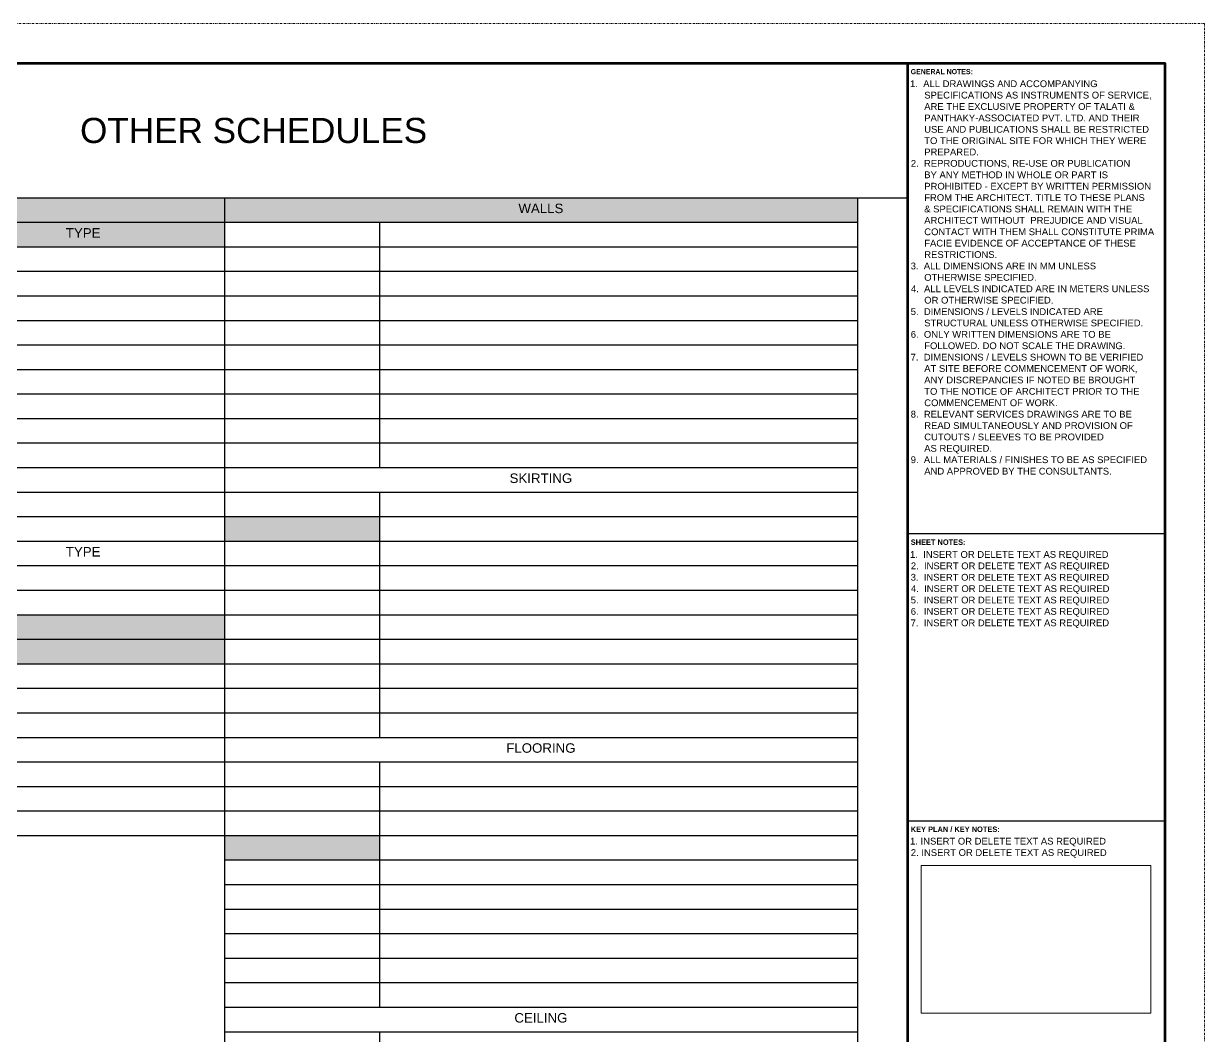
# Paper-space layout 'Symbols A2-3' of a CAD drawing. Header units: millimetres. Extents: x 0 to 597, y -80 to 435.
# Drawn here: x 298.5 to 597, y 179.3 to 435 of the extents above; entities that cross this region are included whole.
import ezdxf
from ezdxf.enums import TextEntityAlignment as Align

# ---------------------------------------------------------------- set-up
doc = ezdxf.new("R2010")
doc.units = ezdxf.units.MM
doc.linetypes.add('DASHDOT', pattern=[1, 0.5, -0.25, 0, -0.25])
doc.layers.add('G-ANNO-REFR', color=253, linetype='DASHDOT', lineweight=5, plot=False)
for name, color, linetype, lineweight in [('G-ANNO-TEXT', 3, 'Continuous', 15), ('G-ANNO-TEXT-BOLD', 1, 'Continuous', 15), ('G-ANNO-TTLB', 7, 'Continuous', 50), ('G-PAPR-GRAY', 251, 'Continuous', 15), ('G-PAPR-MEDM', 6, 'Continuous', 30), ('G-PAPR-THCK', 4, 'Continuous', 100), ('G-PAPR-THIN', 20, 'Continuous', 5)]:
    doc.layers.add(name, color=color, linetype=linetype, lineweight=lineweight)
doc.styles.add('LLARGE', font='arial.ttf', dxfattribs={"height": 6.35})
doc.styles.add('NOTES', font='arial.ttf', dxfattribs={"height": 2})
doc.styles.add('SMALL', font='arial.ttf', dxfattribs={"height": 2.4})
doc.styles.get("Standard").update_dxf_attribs({"font": 'swissc.ttf'})
doc.styles.add('SUB-TITLE', font='swisscb.ttf')
doc.styles.add('SUB-TITLE-2', font='swissc.ttf')
doc.styles.add('TITLE', font='swisscb.ttf')

# ---------------------------------------------------------------- blocks, each defined once
blk = doc.blocks.new('KEY CONTAINER')
blk.add_lwpolyline([(0, 0), (67.86, 0), (67.86, 43.58), (0, 43.58)], close=True)
blk = doc.blocks.new('*U221')
at = {"layer": 'G-ANNO-REFR'}
blk.add_lwpolyline([(0, 0), (597, 0), (597, 435), (0, 435)], close=True, dxfattribs=at)
at = {"layer": 'G-PAPR-MEDM'}
for points in [[(522, 306.09), (587, 306.09)], [(522, 233.49), (587, 233.49)]]:
    blk.add_lwpolyline(points, dxfattribs=at)
at = {"layer": 'G-PAPR-THCK'}
blk.add_lwpolyline([(20, 425), (587, 425), (587, 10), (20, 10)], close=True, dxfattribs=at)
blk.add_lwpolyline([(522, 10), (522, 425)], dxfattribs=at)
at = {"layer": 'G-PAPR-THIN'}
blk.add_lwpolyline([(522, 425), (587, 425), (587, 10), (522, 10)], close=True, dxfattribs=at)
at = {"layer": 'G-PAPR-THIN', "xscale": 0.8552631579099921, "yscale": 0.8552631579099921, "zscale": 0.8552631579099921}
blk.add_blockref('KEY CONTAINER', (525.42, 184.92), dxfattribs=at)
at = {"layer": 'G-ANNO-TEXT'}
for tag, p, height, style in [('GENERAL_NOTES_001', (522.6, 418.95), 1.71, 'NOTES'), ('GENERAL_NOTES_002', (522.86, 416.07), 1.71, 'NOTES'), ('GENERAL_NOTES_003', (522.86, 413.19), 1.71, 'NOTES'), ('GENERAL_NOTES_004', (522.86, 410.31), 1.71, 'NOTES'), ('GENERAL_NOTES_005', (522.86, 407.43), 1.71, 'NOTES'), ('GENERAL_NOTES_006', (522.86, 404.55), 1.71, 'NOTES'), ('GENERAL_NOTES_007', (522.86, 401.7), 1.71, 'NOTES'), ('GENERAL_NOTES_008', (522.79, 398.82), 1.71, 'NOTES'), ('GENERAL_NOTES_009', (522.86, 395.93), 1.71, 'NOTES'), ('GENERAL_NOTES_010', (522.86, 393.05), 1.71, 'NOTES'), ('GENERAL_NOTES_011', (522.86, 390.17), 1.71, 'NOTES'), ('GENERAL_NOTES_012', (522.86, 387.29), 1.71, 'NOTES'), ('GENERAL_NOTES_013', (522.86, 384.41), 1.71, 'NOTES'), ('GENERAL_NOTES_014', (522.86, 381.53), 1.71, 'NOTES'), ('GENERAL_NOTES_015', (522.86, 378.65), 1.71, 'NOTES'), ('GENERAL_NOTES_016', (522.86, 375.77), 1.71, 'NOTES'), ('GENERAL_NOTES_017', (522.75, 372.89), 1.71, 'NOTES'), ('GENERAL_NOTES_018', (522.86, 370), 1.71, 'NOTES'), ('GENERAL_NOTES_019', (522.82, 367.12), 1.71, 'NOTES'), ('GENERAL_NOTES_020', (522.86, 364.24), 1.71, 'NOTES'), ('GENERAL_NOTES_021', (522.76, 361.36), 1.71, 'NOTES'), ('GENERAL_NOTES_022', (522.86, 358.48), 1.71, 'NOTES'), ('GENERAL_NOTES_023', (522.77, 355.6), 1.71, 'NOTES'), ('GENERAL_NOTES_024', (522.86, 352.72), 1.71, 'NOTES'), ('GENERAL_NOTES_025', (522.74, 349.84), 1.71, 'NOTES'), ('GENERAL_NOTES_026', (522.86, 346.96), 1.71, 'NOTES'), ('GENERAL_NOTES_027', (522.86, 344.07), 1.71, 'NOTES'), ('GENERAL_NOTES_028', (522.86, 341.19), 1.71, 'NOTES'), ('GENERAL_NOTES_029', (522.86, 338.31), 1.71, 'NOTES'), ('GENERAL_NOTES_030', (522.76, 335.43), 1.71, 'NOTES'), ('GENERAL_NOTES_031', (522.86, 332.55), 1.71, 'NOTES'), ('GENERAL_NOTES_032', (522.86, 329.67), 1.71, 'NOTES'), ('GENERAL_NOTES_033', (522.86, 326.79), 1.71, 'NOTES'), ('GENERAL_NOTES_034', (522.76, 323.91), 1.71, 'NOTES'), ('GENERAL_NOTES_035', (522.86, 321.02), 1.71, 'NOTES'), ('SHEET_NOTES_001', (522.6, 299.97), 1.71, 'NOTES'), ('SHEET_NOTES_002', (522.79, 297.09), 1.71, 'NOTES'), ('SHEET_NOTES_003', (522.75, 294.21), 1.71, 'NOTES'), ('SHEET_NOTES_004', (522.82, 291.33), 1.71, 'NOTES'), ('SHEET_NOTES_005', (522.76, 288.45), 1.71, 'NOTES'), ('SHEET_NOTES_006', (522.77, 285.57), 1.71, 'NOTES'), ('SHEET_NOTES_007', (522.74, 282.68), 1.71, 'NOTES'), ('KEY_NOTES_001', (522.6, 227.5), 1.71, 'NOTES'), ('KEY_NOTES_002', (522.79, 224.62), 1.71, 'NOTES'), ('CLIENTNAME', (522.76, 103.62), 2.57, 'SUB-TITLE-2'), ('CLIENTADDRESS1', (522.76, 100.14), 1.71, 'SUB-TITLE-2'), ('CLIENTADDRESS2', (522.76, 97.24), 1.71, 'SUB-TITLE-2'), ('CLIENTPHONE', (522.76, 94.39), 1.71, 'SUB-TITLE-2'), ('DRAWING_NO', (538.25, 58.25), 3.42, 'SUB-TITLE-2')]:
    blk.add_attdef(tag, p, '', height=height, dxfattribs=dict(at, style=style))
at = {"layer": 'G-ANNO-TEXT', "style": 'SUB-TITLE-2'}
for tag, p in [('REV_NO14', (524.7, 172.4)), ('REV_DATE14', (532.24, 172.4)), ('DRAWN_BY14', (542.01, 172.4)), ('CHECKED_BY14', (552.92, 172.4)), ('REV_NO13', (524.7, 168.98)), ('REV_DATE13', (532.24, 168.98)), ('DRAWN_BY13', (542.01, 168.98)), ('CHECKED_BY13', (552.92, 168.98)), ('REV_NO12', (524.7, 165.56)), ('REV_DATE12', (532.24, 165.56)), ('DRAWN_BY12', (542.01, 165.56)), ('CHECKED_BY12', (552.92, 165.56)), ('REV_NO11', (524.7, 162.14)), ('REV_DATE11', (532.24, 162.14)), ('DRAWN_BY11', (542.01, 162.14)), ('CHECKED_BY11', (552.92, 162.14)), ('REV_NO10', (524.7, 158.72)), ('REV_DATE10', (532.24, 158.72)), ('DRAWN_BY10', (542.01, 158.72)), ('CHECKED_BY10', (552.92, 158.72)), ('REV_NO9', (524.7, 155.3)), ('REV_DATE9', (532.24, 155.3)), ('DRAWN_BY9', (542.01, 155.3)), ('CHECKED_BY9', (552.92, 155.3)), ('REV_NO8', (524.7, 151.88)), ('REV_DATE8', (532.24, 151.88)), ('DRAWN_BY8', (542.01, 151.88)), ('CHECKED_BY8', (552.92, 151.88)), ('REV_NO7', (524.7, 148.46)), ('REV_DATE7', (532.24, 148.46)), ('DRAWN_BY7', (542.01, 148.46)), ('CHECKED_BY7', (552.92, 148.46)), ('REV_NO6', (524.7, 145.03)), ('REV_DATE6', (532.24, 145.03)), ('DRAWN_BY6', (542.01, 145.03)), ('CHECKED_BY6', (552.92, 145.03)), ('REV_NO5', (524.7, 141.61)), ('REV_DATE5', (532.24, 141.61)), ('DRAWN_BY5', (542.01, 141.61)), ('CHECKED_BY5', (552.92, 141.61)), ('REV_NO4', (524.7, 138.19)), ('REV_DATE4', (532.24, 138.19)), ('DRAWN_BY4', (542.01, 138.19)), ('CHECKED_BY4', (552.92, 138.19)), ('REV_NO3', (524.7, 134.77)), ('REV_DATE3', (532.24, 134.77)), ('DRAWN_BY3', (542.01, 134.77)), ('CHECKED_BY3', (552.92, 134.77)), ('REV_NO2', (524.7, 131.35)), ('REV_DATE2', (532.24, 131.35)), ('DRAWN_BY2', (542.01, 131.35)), ('CHECKED_BY2', (552.92, 131.35)), ('REV_NO1', (524.7, 127.93)), ('REV_DATE1', (532.24, 127.93)), ('DRAWN_BY1', (542.01, 127.93)), ('CHECKED_BY1', (552.92, 127.93)), ('REV_NO0', (524.7, 124.51)), ('REV_DATE0', (532.24, 124.51)), ('DRAWN_BY0', (542.01, 124.51)), ('CHECKED_BY0', (552.92, 124.51))]:
    blk.add_attdef(tag, text='', height=1.37, dxfattribs=at).set_placement(p, align=Align.MIDDLE)
for tag, p in [('REV_DESCRIPTION14', (559.75, 172.4)), ('REV_DESCRIPTION13', (559.75, 168.98)), ('REV_DESCRIPTION12', (559.75, 165.56)), ('REV_DESCRIPTION11', (559.75, 162.14)), ('REV_DESCRIPTION10', (559.75, 158.72)), ('REV_DESCRIPTION9', (559.75, 155.3)), ('REV_DESCRIPTION8', (559.75, 151.88)), ('REV_DESCRIPTION7', (559.75, 148.46)), ('REV_DESCRIPTION6', (559.75, 145.03)), ('REV_DESCRIPTION5', (559.75, 141.61)), ('REV_DESCRIPTION4', (559.75, 138.19)), ('REV_DESCRIPTION3', (559.75, 134.77)), ('REV_DESCRIPTION2', (559.75, 131.35)), ('REV_DESCRIPTION1', (559.75, 127.93)), ('REV_DESCRIPTION0', (559.75, 124.51))]:
    blk.add_attdef(tag, text='', height=1.37, dxfattribs=at).set_placement(p, align=Align.MIDDLE_LEFT)
for tag, p in [('PROJECT_NAME1', (538.25, 91.88)), ('PROJECT_NAME2', (538.25, 88.46)), ('PROJECT_CODE', (538.25, 84.41)), ('RELEASE', (538.25, 80.62)), ('STAGE', (538.25, 76.76)), ('DRAWING_TITLE', (538.25, 72.91))]:
    blk.add_attdef(tag, text='', height=2.05, dxfattribs=at).set_placement(p, align=Align.TOP_LEFT)
at = {"layer": 'G-ANNO-TEXT'}
for tag, height, style, p in [('CURRENT_REV', 3.42, 'TITLE', (579.3, 58.25)), ('DRAWN_BY', 2.05, 'SUB-TITLE-2', (529.7, 50.63)), ('CHECKED_BY', 2.05, 'SUB-TITLE-2', (545.95, 50.63)), ('SCALE', 2.05, 'SUB-TITLE-2', (563.05, 50.63)), ('ISSUE_DATE', 2.05, 'SUB-TITLE-2', (579.3, 50.63))]:
    blk.add_attdef(tag, text='', height=height, dxfattribs=dict(at, style=style)).set_placement(p, align=Align.CENTER)
at = {"layer": 'G-ANNO-TEXT', "style": 'SUB-TITLE'}
blk.add_attdef('FILE_NAME', text='', height=1.37, rotation=90, dxfattribs=at).set_placement((587.85, 19.35), align=Align.TOP_LEFT)
at = {"layer": 'G-PAPR-MEDM', "style": 'TITLE'}
blk.add_text('GENERAL NOTES:', height=1.2829, dxfattribs=at).set_placement((522.76, 422.22))
at = {"layer": 'G-PAPR-MEDM', "lineweight": 50, "style": 'TITLE'}
for s, p in [('SHEET NOTES:', (522.76, 303.25)), ('KEY PLAN / KEY NOTES:', (522.76, 230.68))]:
    blk.add_text(s, height=1.3684, dxfattribs=at).set_placement(p)
blk = doc.blocks.new('*T140')
at = {"layer": 'G-PAPR-GRAY', "color": 7, "linetype": 'ByBlock', "lineweight": -2, "transparency": 16777216}
for p, q in [((0, 0), (158, 0)), ((0, 0), (0, -12.4)), ((0, -6.2), (158, -6.2)), ((24.03, -6.2), (24.03, -18.6)), ((63.25, -6.2), (63.25, -12.4)), ((86.55, -6.2), (86.55, -12.4)), ((158, -6.2), (158, -12.4)), ((24.03, -12.4), (63.25, -12.4)), ((43.84, -12.4), (43.84, -18.6)), ((0, -105.4), (158, -105.4)), ((0, -105.4), (0, -117.8)), ((0, -111.6), (43.84, -111.6)), ((24.03, -111.6), (24.03, -124)), ((43.84, -111.6), (43.84, -124)), ((63.25, -111.6), (158, -111.6)), ((63.25, -111.6), (63.25, -117.8)), ((86.55, -111.6), (86.55, -117.8)), ((158, -111.6), (158, -117.8)), ((24.03, -117.8), (63.25, -117.8))]:
    blk.add_line(p, q, dxfattribs=at)
at = {"layer": 'G-PAPR-GRAY', "linetype": 'ByBlock', "lineweight": -2, "transparency": 16777216}
for p, q in [((158, 0), (158, -6.2)), ((158, -105.4), (158, -111.6))]:
    blk.add_line(p, q, dxfattribs=at)
at = {"layer": 'G-PAPR-GRAY', "color": 0, "linetype": 'ByBlock', "lineweight": -2, "transparency": 16777216}
for p, q in [((0, -12.4), (24.03, -12.4)), ((0, -12.4), (0, -105.4)), ((63.25, -12.4), (158, -12.4)), ((63.25, -12.4), (63.25, -80.6)), ((86.55, -12.4), (86.55, -80.6)), ((158, -12.4), (158, -105.4)), ((0, -18.6), (158, -18.6)), ((24.03, -18.6), (24.03, -80.6)), ((43.84, -18.6), (43.84, -80.6)), ((0, -24.8), (158, -24.8)), ((0, -31), (158, -31)), ((0, -37.2), (158, -37.2)), ((0, -43.4), (158, -43.4)), ((0, -49.6), (158, -49.6)), ((0, -55.8), (158, -55.8)), ((0, -62), (158, -62)), ((0, -68.2), (158, -68.2)), ((0, -74.4), (158, -74.4)), ((0, -80.6), (158, -80.6)), ((0, -86.8), (158, -86.8)), ((24.03, -86.8), (24.03, -105.4)), ((63.25, -86.8), (63.25, -105.4)), ((86.55, -86.8), (86.55, -105.4)), ((0, -93), (158, -93)), ((43.84, -93), (43.84, -99.2)), ((0, -99.2), (158, -99.2)), ((43.84, -111.6), (63.25, -111.6)), ((0, -117.8), (24.03, -117.8)), ((0, -117.8), (0, -161.2)), ((63.25, -117.8), (158, -117.8)), ((63.25, -117.8), (63.25, -161.2)), ((86.55, -117.8), (86.55, -161.2)), ((158, -117.8), (158, -161.2)), ((0, -124), (158, -124)), ((24.03, -124), (24.03, -161.2)), ((43.84, -124), (43.84, -161.2)), ((0, -130.2), (158, -130.2)), ((0, -136.4), (158, -136.4)), ((0, -142.6), (158, -142.6)), ((0, -148.8), (158, -148.8)), ((0, -155), (158, -155)), ((0, -161.2), (158, -161.2))]:
    blk.add_line(p, q, dxfattribs=at)
at = {"layer": 'G-PAPR-GRAY', "color": 9, "transparency": 16777216}
for points in [[(0, 0), (0, -6.2), (158, 0), (158, -6.2)], [(0, -6.2), (0, -12.4), (24.03, -6.2), (24.03, -12.4)], [(24.03, -6.2), (24.03, -12.4), (63.25, -6.2), (63.25, -12.4)], [(63.25, -6.2), (63.25, -12.4), (86.55, -6.2), (86.55, -12.4)], [(86.55, -6.2), (86.55, -12.4), (158, -6.2), (158, -12.4)], [(24.03, -12.4), (24.03, -18.6), (43.84, -12.4), (43.84, -18.6)], [(43.84, -12.4), (43.84, -18.6), (63.25, -12.4), (63.25, -18.6)], [(0, -105.4), (0, -111.6), (158, -105.4), (158, -111.6)], [(0, -111.6), (0, -117.8), (24.03, -111.6), (24.03, -117.8)], [(24.03, -111.6), (24.03, -117.8), (43.84, -111.6), (43.84, -117.8)], [(63.25, -111.6), (63.25, -117.8), (86.55, -111.6), (86.55, -117.8)], [(86.55, -111.6), (86.55, -117.8), (158, -111.6), (158, -117.8)], [(24.03, -117.8), (24.03, -124), (43.84, -117.8), (43.84, -124)], [(43.84, -117.8), (43.84, -124), (63.25, -117.8), (63.25, -124)]]:
    blk.add_solid(points, dxfattribs=at)
at = {"layer": 'G-PAPR-GRAY', "color": 7, "transparency": 16777216, "char_height": 2.4, "attachment_point": 2, "style": 'SMALL'}
for s, insert, width in [('{\\fArial|b0|i0|c0;DOORS', (79, -1.5), 155), ('{\\fArial|b0|i0|c0;ID', (12.02, -7.7), 21.0301), ('{\\fArial|b0|i0|c0;SIZE (mm)', (43.64, -7.7), 36.2223), ('{\\fArial|b0|i0|c0;MATERIAL', (74.9, -7.7), 20.2999), ('{\\fArial|b0|i0|c0;TYPE', (122.28, -7.7), 68.4477), ('{\\fArial|b0|i0|c0;', (12.02, -13.9), 21.0301), ('{\\fArial|b0|i0|c0;WIDTH', (33.93, -13.9), 16.8053), ('{\\fArial|b0|i0|c0;HEIGHT', (53.54, -13.9), 16.417), ('{\\fArial|b0|i0|c0;', (74.9, -13.9), 20.2999), ('{\\fArial|b0|i0|c0;', (122.28, -13.9), 68.4477), ('{\\fArial|b0|i0|c0;', (12.02, -20.1), 21.0301), ('{\\fArial|b0|i0|c0;', (33.93, -20.1), 16.8053), ('{\\fArial|b0|i0|c0;', (53.54, -20.1), 16.417), ('{\\fArial|b0|i0|c0;', (74.9, -20.1), 20.2999), ('{\\fArial|b0|i0|c0;', (122.28, -20.1), 68.4477), ('{\\fArial|b0|i0|c0;', (12.02, -26.3), 21.0301), ('{\\fArial|b0|i0|c0;', (33.93, -26.3), 16.8053), ('{\\fArial|b0|i0|c0;', (53.54, -26.3), 16.417), ('{\\fArial|b0|i0|c0;', (74.9, -26.3), 20.2999), ('{\\fArial|b0|i0|c0;', (122.28, -26.3), 68.4477), ('{\\fArial|b0|i0|c0;', (12.02, -32.5), 21.0301), ('{\\fArial|b0|i0|c0;', (33.93, -32.5), 16.8053), ('{\\fArial|b0|i0|c0;', (53.54, -32.5), 16.417), ('{\\fArial|b0|i0|c0;', (74.9, -32.5), 20.2999), ('{\\fArial|b0|i0|c0;', (122.28, -32.5), 68.4477), ('{\\fArial|b0|i0|c0;', (12.02, -38.7), 21.0301), ('{\\fArial|b0|i0|c0;', (33.93, -38.7), 16.8053), ('{\\fArial|b0|i0|c0;', (53.54, -38.7), 16.417), ('{\\fArial|b0|i0|c0;', (74.9, -38.7), 20.2999), ('{\\fArial|b0|i0|c0;', (122.28, -38.7), 68.4477), ('{\\fArial|b0|i0|c0;', (12.02, -44.9), 21.0301), ('{\\fArial|b0|i0|c0;', (33.93, -44.9), 16.8053), ('{\\fArial|b0|i0|c0;', (53.54, -44.9), 16.417), ('{\\fArial|b0|i0|c0;', (74.9, -44.9), 20.2999), ('{\\fArial|b0|i0|c0;', (122.28, -44.9), 68.4477), ('{\\fArial|b0|i0|c0;', (12.02, -51.1), 21.0301), ('{\\fArial|b0|i0|c0;', (33.93, -51.1), 16.8053), ('{\\fArial|b0|i0|c0;', (53.54, -51.1), 16.417), ('{\\fArial|b0|i0|c0;', (74.9, -51.1), 20.2999), ('{\\fArial|b0|i0|c0;', (122.28, -51.1), 68.4477), ('{\\fArial|b0|i0|c0;', (12.02, -57.3), 21.0301), ('{\\fArial|b0|i0|c0;', (33.93, -57.3), 16.8053), ('{\\fArial|b0|i0|c0;', (53.54, -57.3), 16.417), ('{\\fArial|b0|i0|c0;', (74.9, -57.3), 20.2999), ('{\\fArial|b0|i0|c0;', (122.28, -57.3), 68.4477), ('{\\fArial|b0|i0|c0;', (12.02, -63.5), 21.0301), ('{\\fArial|b0|i0|c0;', (33.93, -63.5), 16.8053), ('{\\fArial|b0|i0|c0;', (53.54, -63.5), 16.417), ('{\\fArial|b0|i0|c0;', (74.9, -63.5), 20.2999), ('{\\fArial|b0|i0|c0;', (122.28, -63.5), 68.4477), ('{\\fArial|b0|i0|c0;', (12.02, -69.7), 21.0301), ('{\\fArial|b0|i0|c0;', (33.93, -69.7), 16.8053), ('{\\fArial|b0|i0|c0;', (53.54, -69.7), 16.417), ('{\\fArial|b0|i0|c0;', (74.9, -69.7), 20.2999), ('{\\fArial|b0|i0|c0;', (122.28, -69.7), 68.4477), ('{\\fArial|b0|i0|c0;', (12.02, -75.9), 21.0301), ('{\\fArial|b0|i0|c0;', (33.93, -75.9), 16.8053), ('{\\fArial|b0|i0|c0;', (53.54, -75.9), 16.417), ('{\\fArial|b0|i0|c0;', (74.9, -75.9), 20.2999), ('{\\fArial|b0|i0|c0;', (122.28, -75.9), 68.4477), ('{\\fArial|b0|i0|c0;WINDOWS', (79, -82.1), 155), ('{\\fArial|b0|i0|c0;ID', (12.02, -88.3), 21.0301), ('{\\fArial|b0|i0|c0;SIZE (mm)', (43.64, -88.3), 36.2223), ('{\\fArial|b0|i0|c0;MATERIAL', (74.9, -88.3), 20.2999), ('{\\fArial|b0|i0|c0;TYPE', (122.28, -88.3), 68.4477), ('{\\fArial|b0|i0|c0;', (12.02, -94.5), 21.0301), ('{\\fArial|b0|i0|c0;WIDTH', (33.93, -94.5), 16.8053), ('{\\fArial|b0|i0|c0;HEIGHT', (53.54, -94.5), 16.417), ('{\\fArial|b0|i0|c0;', (74.9, -94.5), 20.2999), ('{\\fArial|b0|i0|c0;', (122.28, -94.5), 68.4477), ('{\\fArial|b0|i0|c0;', (12.02, -100.7), 21.0301), ('{\\fArial|b0|i0|c0;', (43.64, -100.7), 36.2223), ('{\\fArial|b0|i0|c0;', (74.9, -100.7), 20.2999), ('{\\fArial|b0|i0|c0;', (122.28, -100.7), 68.4477), ('{\\fArial|b0|i0|c0;', (79, -106.9), 155), ('{\\fArial|b0|i0|c0;', (12.02, -113.1), 21.0301), ('{\\fArial|b0|i0|c0;', (33.93, -113.1), 16.8053), ('{\\fArial|b0|i0|c0;', (74.9, -113.1), 20.2999), ('{\\fArial|b0|i0|c0;', (122.28, -113.1), 68.4477), ('{\\fArial|b0|i0|c0;', (12.02, -119.3), 21.0301), ('{\\fArial|b0|i0|c0;', (33.93, -119.3), 16.8053), ('{\\fArial|b0|i0|c0;', (53.54, -119.3), 16.417), ('{\\fArial|b0|i0|c0;', (74.9, -119.3), 20.2999), ('{\\fArial|b0|i0|c0;', (122.28, -119.3), 68.4477), ('{\\fArial|b0|i0|c0;', (12.02, -125.5), 21.0301), ('{\\fArial|b0|i0|c0;', (33.93, -125.5), 16.8053), ('{\\fArial|b0|i0|c0;', (53.54, -125.5), 16.417), ('{\\fArial|b0|i0|c0;', (74.9, -125.5), 20.2999), ('{\\fArial|b0|i0|c0;', (122.28, -125.5), 68.4477), ('{\\fArial|b0|i0|c0;', (12.02, -131.7), 21.0301), ('{\\fArial|b0|i0|c0;', (33.93, -131.7), 16.8053), ('{\\fArial|b0|i0|c0;', (53.54, -131.7), 16.417), ('{\\fArial|b0|i0|c0;', (74.9, -131.7), 20.2999), ('{\\fArial|b0|i0|c0;', (122.28, -131.7), 68.4477), ('{\\fArial|b0|i0|c0;', (12.02, -137.9), 21.0301), ('{\\fArial|b0|i0|c0;', (33.93, -137.9), 16.8053), ('{\\fArial|b0|i0|c0;', (53.54, -137.9), 16.417), ('{\\fArial|b0|i0|c0;', (74.9, -137.9), 20.2999), ('{\\fArial|b0|i0|c0;', (122.28, -137.9), 68.4477), ('{\\fArial|b0|i0|c0;', (12.02, -144.1), 21.0301), ('{\\fArial|b0|i0|c0;', (33.93, -144.1), 16.8053), ('{\\fArial|b0|i0|c0;', (53.54, -144.1), 16.417), ('{\\fArial|b0|i0|c0;', (74.9, -144.1), 20.2999), ('{\\fArial|b0|i0|c0;', (122.28, -144.1), 68.4477), ('{\\fArial|b0|i0|c0;', (12.02, -150.3), 21.0301), ('{\\fArial|b0|i0|c0;', (33.93, -150.3), 16.8053), ('{\\fArial|b0|i0|c0;', (53.54, -150.3), 16.417), ('{\\fArial|b0|i0|c0;', (74.9, -150.3), 20.2999), ('{\\fArial|b0|i0|c0;', (122.28, -150.3), 68.4477), ('{\\fArial|b0|i0|c0;', (12.02, -156.5), 21.0301), ('{\\fArial|b0|i0|c0;', (33.93, -156.5), 16.8053), ('{\\fArial|b0|i0|c0;', (53.54, -156.5), 16.417), ('{\\fArial|b0|i0|c0;', (74.9, -156.5), 20.2999), ('{\\fArial|b0|i0|c0;', (122.28, -156.5), 68.4477)]:
    blk.add_mtext(s, dxfattribs=dict(at, insert=insert, width=width))
at = {"layer": 'G-PAPR-GRAY', "color": 0, "transparency": 16777216, "insert": (45.34, -116.3), "char_height": 2.8222, "width": 16.417, "attachment_point": 7}
blk.add_mtext('{\\fArial|b0|i0|c0;', dxfattribs=at)
blk = doc.blocks.new('*T141')
at = {"layer": 'G-PAPR-GRAY', "color": 7, "linetype": 'ByBlock', "lineweight": -2, "transparency": 16777216}
for p, q in [((0, 0), (160, 0)), ((0, 0), (0, -6.2)), ((0, -80.6), (39.23, -80.6)), ((0, -80.6), (0, -86.8)), ((39.23, -80.6), (39.23, -86.8)), ((0, -161.2), (39.23, -161.2)), ((0, -161.2), (0, -167.4)), ((39.23, -161.2), (39.23, -167.4)), ((0, -241.8), (39.23, -241.8)), ((0, -241.8), (0, -248)), ((39.23, -241.8), (39.23, -248))]:
    blk.add_line(p, q, dxfattribs=at)
at = {"layer": 'G-PAPR-GRAY', "linetype": 'ByBlock', "lineweight": -2, "transparency": 16777216}
for p, q in [((160, 0), (160, -6.2)), ((160, -80.6), (160, -86.8)), ((160, -161.2), (160, -167.4)), ((160, -241.8), (160, -248))]:
    blk.add_line(p, q, dxfattribs=at)
at = {"layer": 'G-PAPR-GRAY', "color": 0, "linetype": 'ByBlock', "lineweight": -2, "transparency": 16777216}
for p, q in [((0, -6.2), (160, -6.2)), ((0, -6.2), (0, -80.6)), ((39.23, -6.2), (39.23, -68.2)), ((160, -6.2), (160, -80.6)), ((0, -12.4), (160, -12.4)), ((0, -18.6), (160, -18.6)), ((0, -24.8), (160, -24.8)), ((0, -31), (160, -31)), ((0, -37.2), (160, -37.2)), ((0, -43.4), (160, -43.4)), ((0, -49.6), (160, -49.6)), ((0, -55.8), (160, -55.8)), ((0, -62), (160, -62)), ((0, -68.2), (160, -68.2)), ((0, -74.4), (160, -74.4)), ((39.23, -74.4), (39.23, -80.6)), ((39.23, -80.6), (160, -80.6)), ((0, -86.8), (160, -86.8)), ((0, -86.8), (0, -161.2)), ((39.23, -86.8), (39.23, -136.4)), ((160, -86.8), (160, -161.2)), ((0, -93), (160, -93)), ((0, -99.2), (160, -99.2)), ((0, -105.4), (160, -105.4)), ((0, -111.6), (160, -111.6)), ((0, -117.8), (160, -117.8)), ((0, -124), (160, -124)), ((0, -130.2), (160, -130.2)), ((0, -136.4), (160, -136.4)), ((0, -142.6), (160, -142.6)), ((39.23, -142.6), (39.23, -161.2)), ((0, -148.8), (160, -148.8)), ((0, -155), (160, -155)), ((39.23, -161.2), (160, -161.2)), ((0, -167.4), (160, -167.4)), ((0, -167.4), (0, -241.8)), ((39.23, -167.4), (39.23, -204.6)), ((160, -167.4), (160, -241.8)), ((0, -173.6), (160, -173.6)), ((0, -179.8), (160, -179.8)), ((0, -186), (160, -186)), ((0, -192.2), (160, -192.2)), ((0, -198.4), (160, -198.4)), ((0, -204.6), (160, -204.6)), ((0, -210.8), (160, -210.8)), ((39.23, -210.8), (39.23, -241.8)), ((0, -217), (160, -217)), ((0, -223.2), (160, -223.2)), ((0, -229.4), (160, -229.4)), ((0, -235.6), (160, -235.6)), ((39.23, -241.8), (160, -241.8)), ((0, -248), (160, -248)), ((0, -248), (0, -272.8)), ((39.23, -248), (39.23, -272.8)), ((160, -248), (160, -272.8)), ((0, -254.2), (160, -254.2)), ((0, -260.4), (160, -260.4)), ((0, -266.6), (160, -266.6)), ((0, -272.8), (160, -272.8))]:
    blk.add_line(p, q, dxfattribs=at)
at = {"layer": 'G-PAPR-GRAY', "color": 9, "transparency": 16777216}
for points in [[(0, 0), (0, -6.2), (160, 0), (160, -6.2)], [(0, -80.6), (0, -86.8), (39.23, -80.6), (39.23, -86.8)], [(0, -161.2), (0, -167.4), (39.23, -161.2), (39.23, -167.4)], [(0, -241.8), (0, -248), (39.23, -241.8), (39.23, -248)]]:
    blk.add_solid(points, dxfattribs=at)
at = {"layer": 'G-PAPR-GRAY', "color": 7, "transparency": 16777216, "char_height": 2.4, "attachment_point": 2, "style": 'SMALL'}
for s, insert, width in [('{\\fArial|b0|i0|c0;WALLS', (80, -1.5), 157), ('{\\fArial|b0|i0|c0;', (19.61, -7.7), 36.2297), ('{\\fArial|b0|i0|c0;', (99.61, -7.7), 117.7703), ('{\\fArial|b0|i0|c0;', (19.61, -13.9), 36.2297), ('{\\fArial|b0|i0|c0;', (99.61, -13.9), 117.7703), ('{\\fArial|b0|i0|c0;', (19.61, -20.1), 36.2297), ('{\\fArial|b0|i0|c0;', (99.61, -20.1), 117.7703), ('{\\fArial|b0|i0|c0;', (19.61, -26.3), 36.2297), ('{\\fArial|b0|i0|c0;', (99.61, -26.3), 117.7703), ('{\\fArial|b0|i0|c0;', (19.61, -32.5), 36.2297), ('{\\fArial|b0|i0|c0;', (99.61, -32.5), 117.7703), ('{\\fArial|b0|i0|c0;', (19.61, -38.7), 36.2297), ('{\\fArial|b0|i0|c0;', (99.61, -38.7), 117.7703), ('{\\fArial|b0|i0|c0;', (19.61, -44.9), 36.2297), ('{\\fArial|b0|i0|c0;', (99.61, -44.9), 117.7703), ('{\\fArial|b0|i0|c0;', (19.61, -51.1), 36.2297), ('{\\fArial|b0|i0|c0;', (99.61, -51.1), 117.7703), ('{\\fArial|b0|i0|c0;', (19.61, -57.3), 36.2297), ('{\\fArial|b0|i0|c0;', (99.61, -57.3), 117.7703), ('{\\fArial|b0|i0|c0;', (19.61, -63.5), 36.2297), ('{\\fArial|b0|i0|c0;', (99.61, -63.5), 117.7703), ('{\\fArial|b0|i0|c0;SKIRTING', (80, -69.7), 157), ('{\\fArial|b0|i0|c0;', (19.61, -75.9), 36.2297), ('{\\fArial|b0|i0|c0;', (99.61, -75.9), 117.7703), ('{\\fArial|b0|i0|c0;', (19.61, -82.1), 36.2297), ('{\\fArial|b0|i0|c0;', (19.61, -88.3), 36.2297), ('{\\fArial|b0|i0|c0;', (99.61, -88.3), 117.7703), ('{\\fArial|b0|i0|c0;', (19.61, -94.5), 36.2297), ('{\\fArial|b0|i0|c0;', (99.61, -94.5), 117.7703), ('{\\fArial|b0|i0|c0;', (19.61, -100.7), 36.2297), ('{\\fArial|b0|i0|c0;', (99.61, -100.7), 117.7703), ('{\\fArial|b0|i0|c0;', (19.61, -106.9), 36.2297), ('{\\fArial|b0|i0|c0;', (99.61, -106.9), 117.7703), ('{\\fArial|b0|i0|c0;', (19.61, -113.1), 36.2297), ('{\\fArial|b0|i0|c0;', (99.61, -113.1), 117.7703), ('{\\fArial|b0|i0|c0;', (19.61, -119.3), 36.2297), ('{\\fArial|b0|i0|c0;', (99.61, -119.3), 117.7703), ('{\\fArial|b0|i0|c0;', (19.61, -125.5), 36.2297), ('{\\fArial|b0|i0|c0;', (99.61, -125.5), 117.7703), ('{\\fArial|b0|i0|c0;', (19.61, -131.7), 36.2297), ('{\\fArial|b0|i0|c0;', (99.61, -131.7), 117.7703), ('{\\fArial|b0|i0|c0;FLOORING', (80, -137.9), 157), ('{\\fArial|b0|i0|c0;', (19.61, -144.1), 36.2297), ('{\\fArial|b0|i0|c0;', (99.61, -144.1), 117.7703), ('{\\fArial|b0|i0|c0;', (19.61, -150.3), 36.2297), ('{\\fArial|b0|i0|c0;', (99.61, -150.3), 117.7703), ('{\\fArial|b0|i0|c0;', (19.61, -156.5), 36.2297), ('{\\fArial|b0|i0|c0;', (99.61, -156.5), 117.7703), ('{\\fArial|b0|i0|c0;', (19.61, -162.7), 36.2297), ('{\\fArial|b0|i0|c0;', (19.61, -168.9), 36.2297), ('{\\fArial|b0|i0|c0;', (99.61, -168.9), 117.7703), ('{\\fArial|b0|i0|c0;', (19.61, -175.1), 36.2297), ('{\\fArial|b0|i0|c0;', (99.61, -175.1), 117.7703), ('{\\fArial|b0|i0|c0;', (19.61, -181.3), 36.2297), ('{\\fArial|b0|i0|c0;', (99.61, -181.3), 117.7703), ('{\\fArial|b0|i0|c0;', (19.61, -187.5), 36.2297), ('{\\fArial|b0|i0|c0;', (99.61, -187.5), 117.7703), ('{\\fArial|b0|i0|c0;', (19.61, -193.7), 36.2297), ('{\\fArial|b0|i0|c0;', (99.61, -193.7), 117.7703), ('{\\fArial|b0|i0|c0;', (19.61, -199.9), 36.2297), ('{\\fArial|b0|i0|c0;', (99.61, -199.9), 117.7703), ('{\\fArial|b0|i0|c0;CEILING', (80, -206.1), 157), ('{\\fArial|b0|i0|c0;', (19.61, -212.3), 36.2297), ('{\\fArial|b0|i0|c0;', (99.61, -212.3), 117.7703), ('{\\fArial|b0|i0|c0;', (19.61, -218.5), 36.2297), ('{\\fArial|b0|i0|c0;', (99.61, -218.5), 117.7703), ('{\\fArial|b0|i0|c0;', (19.61, -224.7), 36.2297), ('{\\fArial|b0|i0|c0;', (99.61, -224.7), 117.7703), ('{\\fArial|b0|i0|c0;', (19.61, -230.9), 36.2297), ('{\\fArial|b0|i0|c0;', (99.61, -230.9), 117.7703), ('{\\fArial|b0|i0|c0;', (19.61, -237.1), 36.2297), ('{\\fArial|b0|i0|c0;', (99.61, -237.1), 117.7703), ('{\\fArial|b0|i0|c0;', (19.61, -243.3), 36.2297), ('{\\fArial|b0|i0|c0;', (19.61, -249.5), 36.2297), ('{\\fArial|b0|i0|c0;', (99.61, -249.5), 117.7703), ('{\\fArial|b0|i0|c0;', (19.61, -255.7), 36.2297), ('{\\fArial|b0|i0|c0;', (99.61, -255.7), 117.7703), ('{\\fArial|b0|i0|c0;', (19.61, -261.9), 36.2297), ('{\\fArial|b0|i0|c0;', (99.61, -261.9), 117.7703), ('{\\fArial|b0|i0|c0;', (19.61, -268.1), 36.2297), ('{\\fArial|b0|i0|c0;', (99.61, -268.1), 117.7703)]:
    blk.add_mtext(s, dxfattribs=dict(at, insert=insert, width=width))
at = {"layer": 'G-PAPR-GRAY', "color": 0, "transparency": 16777216, "char_height": 2.8222, "width": 117.7703, "attachment_point": 7}
for insert in [(40.73, -85.3), (40.73, -165.9), (40.73, -246.5)]:
    blk.add_mtext('{\\fArial|b0|i0|c0;', dxfattribs=dict(at, insert=insert))

psp = doc.layouts.new('Symbols A2-3')

# ---------------------------------------------------------------- linework, layer by layer
at = {"layer": 'G-PAPR-MEDM'}
psp.add_line((20, 391), (522, 391), dxfattribs=at)

# ---------------------------------------------------------------- block references
for name, p in [('*T140', (191.27, 391)), ('*T141', (349.27, 391))]:
    psp.add_blockref(name, p)
at = {"layer": 'G-ANNO-TTLB'}
ref = psp.add_blockref('*U221', (0, 0), dxfattribs=at)
ref.add_attrib('GENERAL_NOTES_001', '1.  ALL DRAWINGS AND ACCOMPANYING', (522.6, 418.95), dxfattribs={"layer": 'G-ANNO-TEXT', "height": 1.7105, "style": 'NOTES'})
ref.add_attrib('SHEET_NOTES_001', '1.  INSERT OR DELETE TEXT AS REQUIRED', (522.6, 299.97), dxfattribs={"layer": 'G-ANNO-TEXT', "height": 1.7105, "style": 'NOTES'})
ref.add_attrib('KEY_NOTES_001', '1. INSERT OR DELETE TEXT AS REQUIRED', (522.6, 227.5), dxfattribs={"layer": 'G-ANNO-TEXT', "height": 1.7105, "style": 'NOTES'})
ref.add_attrib('GENERAL_NOTES_002', '     SPECIFICATIONS AS INSTRUMENTS OF SERVICE,', (522.86, 416.07), dxfattribs={"layer": 'G-ANNO-TEXT', "height": 1.7105, "style": 'NOTES'})
ref.add_attrib('GENERAL_NOTES_003', '     ARE THE EXCLUSIVE PROPERTY OF TALATI &', (522.86, 413.19), dxfattribs={"layer": 'G-ANNO-TEXT', "height": 1.7105, "style": 'NOTES'})
ref.add_attrib('GENERAL_NOTES_004', '     PANTHAKY-ASSOCIATED PVT. LTD. AND THEIR', (522.86, 410.31), dxfattribs={"layer": 'G-ANNO-TEXT', "height": 1.7105, "style": 'NOTES'})
ref.add_attrib('GENERAL_NOTES_005', '     USE AND PUBLICATIONS SHALL BE RESTRICTED', (522.86, 407.43), dxfattribs={"layer": 'G-ANNO-TEXT', "height": 1.7105, "style": 'NOTES'})
ref.add_attrib('GENERAL_NOTES_006', '     TO THE ORIGINAL SITE FOR WHICH THEY WERE', (522.86, 404.55), dxfattribs={"layer": 'G-ANNO-TEXT', "height": 1.7105, "style": 'NOTES'})
ref.add_attrib('GENERAL_NOTES_007', '     PREPARED.', (522.86, 401.7), dxfattribs={"layer": 'G-ANNO-TEXT', "height": 1.7105, "style": 'NOTES'})
ref.add_attrib('GENERAL_NOTES_008', '2.  REPRODUCTIONS, RE-USE OR PUBLICATION', (522.79, 398.82), dxfattribs={"layer": 'G-ANNO-TEXT', "height": 1.7105, "style": 'NOTES'})
ref.add_attrib('GENERAL_NOTES_009', '     BY ANY METHOD IN WHOLE OR PART IS', (522.86, 395.93), dxfattribs={"layer": 'G-ANNO-TEXT', "height": 1.7105, "style": 'NOTES'})
ref.add_attrib('GENERAL_NOTES_010', '     PROHIBITED - EXCEPT BY WRITTEN PERMISSION', (522.86, 393.05), dxfattribs={"layer": 'G-ANNO-TEXT', "height": 1.7105, "style": 'NOTES'})
ref.add_attrib('GENERAL_NOTES_011', '     FROM THE ARCHITECT. TITLE TO THESE PLANS', (522.86, 390.17), dxfattribs={"layer": 'G-ANNO-TEXT', "height": 1.7105, "style": 'NOTES'})
ref.add_attrib('GENERAL_NOTES_012', '     & SPECIFICATIONS SHALL REMAIN WITH THE', (522.86, 387.29), dxfattribs={"layer": 'G-ANNO-TEXT', "height": 1.7105, "style": 'NOTES'})
ref.add_attrib('GENERAL_NOTES_013', '     ARCHITECT WITHOUT  PREJUDICE AND VISUAL', (522.86, 384.41), dxfattribs={"layer": 'G-ANNO-TEXT', "height": 1.7105, "style": 'NOTES'})
ref.add_attrib('GENERAL_NOTES_014', '     CONTACT WITH THEM SHALL CONSTITUTE PRIMA', (522.86, 381.53), dxfattribs={"layer": 'G-ANNO-TEXT', "height": 1.7105, "style": 'NOTES'})
ref.add_attrib('GENERAL_NOTES_015', '     FACIE EVIDENCE OF ACCEPTANCE OF THESE', (522.86, 378.65), dxfattribs={"layer": 'G-ANNO-TEXT', "height": 1.7105, "style": 'NOTES'})
ref.add_attrib('GENERAL_NOTES_016', '     RESTRICTIONS.', (522.86, 375.77), dxfattribs={"layer": 'G-ANNO-TEXT', "height": 1.7105, "style": 'NOTES'})
ref.add_attrib('GENERAL_NOTES_017', '3.  ALL DIMENSIONS ARE IN MM UNLESS', (522.75, 372.89), dxfattribs={"layer": 'G-ANNO-TEXT', "height": 1.7105, "style": 'NOTES'})
ref.add_attrib('GENERAL_NOTES_018', '     OTHERWISE SPECIFIED.', (522.86, 370), dxfattribs={"layer": 'G-ANNO-TEXT', "height": 1.7105, "style": 'NOTES'})
ref.add_attrib('GENERAL_NOTES_019', '4.  ALL LEVELS INDICATED ARE IN METERS UNLESS', (522.82, 367.12), dxfattribs={"layer": 'G-ANNO-TEXT', "height": 1.7105, "style": 'NOTES'})
ref.add_attrib('GENERAL_NOTES_020', '     OR OTHERWISE SPECIFIED.', (522.86, 364.24), dxfattribs={"layer": 'G-ANNO-TEXT', "height": 1.7105, "style": 'NOTES'})
ref.add_attrib('GENERAL_NOTES_021', '5.  DIMENSIONS / LEVELS INDICATED ARE', (522.76, 361.36), dxfattribs={"layer": 'G-ANNO-TEXT', "height": 1.7105, "style": 'NOTES'})
ref.add_attrib('GENERAL_NOTES_022', '     STRUCTURAL UNLESS OTHERWISE SPECIFIED.', (522.86, 358.48), dxfattribs={"layer": 'G-ANNO-TEXT', "height": 1.7105, "style": 'NOTES'})
ref.add_attrib('GENERAL_NOTES_023', '6.  ONLY WRITTEN DIMENSIONS ARE TO BE', (522.77, 355.6), dxfattribs={"layer": 'G-ANNO-TEXT', "height": 1.7105, "style": 'NOTES'})
ref.add_attrib('GENERAL_NOTES_024', '     FOLLOWED. DO NOT SCALE THE DRAWING.', (522.86, 352.72), dxfattribs={"layer": 'G-ANNO-TEXT', "height": 1.7105, "style": 'NOTES'})
ref.add_attrib('GENERAL_NOTES_025', '7.  DIMENSIONS / LEVELS SHOWN TO BE VERIFIED', (522.74, 349.84), dxfattribs={"layer": 'G-ANNO-TEXT', "height": 1.7105, "style": 'NOTES'})
ref.add_attrib('GENERAL_NOTES_026', '     AT SITE BEFORE COMMENCEMENT OF WORK,', (522.86, 346.96), dxfattribs={"layer": 'G-ANNO-TEXT', "height": 1.7105, "style": 'NOTES'})
ref.add_attrib('GENERAL_NOTES_027', '     ANY DISCREPANCIES IF NOTED BE BROUGHT', (522.86, 344.07), dxfattribs={"layer": 'G-ANNO-TEXT', "height": 1.7105, "style": 'NOTES'})
ref.add_attrib('GENERAL_NOTES_028', '     TO THE NOTICE OF ARCHITECT PRIOR TO THE', (522.86, 341.19), dxfattribs={"layer": 'G-ANNO-TEXT', "height": 1.7105, "style": 'NOTES'})
ref.add_attrib('GENERAL_NOTES_029', '     COMMENCEMENT OF WORK.', (522.86, 338.31), dxfattribs={"layer": 'G-ANNO-TEXT', "height": 1.7105, "style": 'NOTES'})
ref.add_attrib('GENERAL_NOTES_030', '8.  RELEVANT SERVICES DRAWINGS ARE TO BE', (522.76, 335.43), dxfattribs={"layer": 'G-ANNO-TEXT', "height": 1.7105, "style": 'NOTES'})
ref.add_attrib('GENERAL_NOTES_031', '     READ SIMULTANEOUSLY AND PROVISION OF', (522.86, 332.55), dxfattribs={"layer": 'G-ANNO-TEXT', "height": 1.7105, "style": 'NOTES'})
ref.add_attrib('GENERAL_NOTES_032', '     CUTOUTS / SLEEVES TO BE PROVIDED', (522.86, 329.67), dxfattribs={"layer": 'G-ANNO-TEXT', "height": 1.7105, "style": 'NOTES'})
ref.add_attrib('GENERAL_NOTES_033', '     AS REQUIRED.', (522.86, 326.79), dxfattribs={"layer": 'G-ANNO-TEXT', "height": 1.7105, "style": 'NOTES'})
ref.add_attrib('GENERAL_NOTES_034', '9.  ALL MATERIALS / FINISHES TO BE AS SPECIFIED', (522.76, 323.91), dxfattribs={"layer": 'G-ANNO-TEXT', "height": 1.7105, "style": 'NOTES'})
ref.add_attrib('GENERAL_NOTES_035', '     AND APPROVED BY THE CONSULTANTS.', (522.86, 321.02), dxfattribs={"layer": 'G-ANNO-TEXT', "height": 1.7105, "style": 'NOTES'})
ref.add_attrib('SHEET_NOTES_002', '2.  INSERT OR DELETE TEXT AS REQUIRED', (522.79, 297.09), dxfattribs={"layer": 'G-ANNO-TEXT', "height": 1.7105, "style": 'NOTES'})
ref.add_attrib('SHEET_NOTES_003', '3.  INSERT OR DELETE TEXT AS REQUIRED', (522.75, 294.21), dxfattribs={"layer": 'G-ANNO-TEXT', "height": 1.7105, "style": 'NOTES'})
ref.add_attrib('SHEET_NOTES_004', '4.  INSERT OR DELETE TEXT AS REQUIRED', (522.82, 291.33), dxfattribs={"layer": 'G-ANNO-TEXT', "height": 1.7105, "style": 'NOTES'})
ref.add_attrib('SHEET_NOTES_005', '5.  INSERT OR DELETE TEXT AS REQUIRED', (522.76, 288.45), dxfattribs={"layer": 'G-ANNO-TEXT', "height": 1.7105, "style": 'NOTES'})
ref.add_attrib('SHEET_NOTES_006', '6.  INSERT OR DELETE TEXT AS REQUIRED', (522.77, 285.57), dxfattribs={"layer": 'G-ANNO-TEXT', "height": 1.7105, "style": 'NOTES'})
ref.add_attrib('SHEET_NOTES_007', '7.  INSERT OR DELETE TEXT AS REQUIRED', (522.74, 282.68), dxfattribs={"layer": 'G-ANNO-TEXT', "height": 1.7105, "style": 'NOTES'})
ref.add_attrib('KEY_NOTES_002', '2. INSERT OR DELETE TEXT AS REQUIRED', (522.79, 224.62), dxfattribs={"layer": 'G-ANNO-TEXT', "height": 1.7105, "style": 'NOTES'})

# ---------------------------------------------------------------- texts
at = {"layer": 'G-ANNO-TEXT-BOLD', "style": 'LLARGE'}
psp.add_text('OTHER SCHEDULES', height=6.35, dxfattribs=at).set_placement((356.64, 408), align=Align.MIDDLE_CENTER)

doc.saveas('drawing.dxf')
